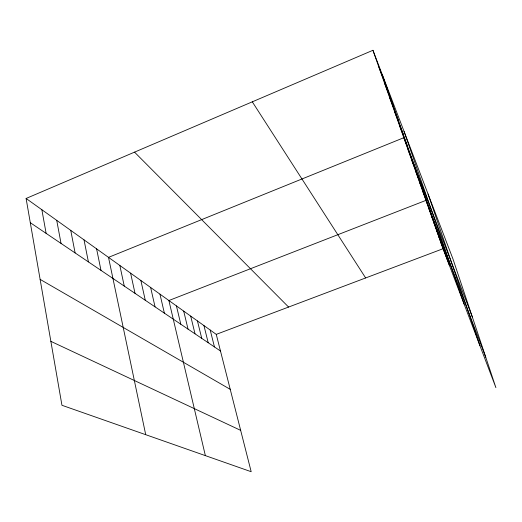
<?xml version="1.0" encoding="UTF-8"?>
<svg xmlns="http://www.w3.org/2000/svg" width="522" height="522" viewBox="0 0 522 522"><rect width="100%" height="100%" fill="white"/><g stroke="black" fill="none" stroke-linecap="round" stroke-linejoin="round"><path stroke-width="0.78" d="M26.1 198.464L216.252 334.374L251.18 471.712L61.948 405.281L26.1 198.464L372.936 50.288L452.907 258.808L495.9 387.644L443.047 248.726L372.936 50.288M216.252 334.374L443.047 248.726M50.869 341.349L240.662 430.356M40.129 279.381L230.235 389.347M30.302 222.698L220.486 351.012M134.539 152.137L288.588 307.06M252.302 101.823L365.654 277.952M378.907 67.181L387.976 90.861M384.505 83.031L393.366 106.175M389.764 97.927L398.43 120.556M394.723 111.962L403.193 134.089M399.402 125.195L407.682 146.852M472.306 316.932L403.819 137.71L108.511 257.366L145.71 434.682M408.008 149.546L415.93 170.296M411.969 160.769L419.727 181.095M415.734 171.425L423.335 191.339M419.31 181.552L426.761 201.074M422.716 191.189L430.017 210.327M485.76 357.257L425.959 200.37L168.887 300.522L205.361 455.628M428.699 208.121L435.733 226.581M431.329 215.566L438.245 233.725M433.86 222.718L440.659 240.583M436.288 229.595L442.982 247.174M438.624 236.212L445.214 253.516M440.875 242.586L447.361 259.623M382.234 74.529L449.429 265.502M404.054 131.433L464.156 304.215M428.033 193.949L479.946 345.708M210.203 330.048L214.457 346.941M203.932 325.565L208.213 342.732M197.433 320.926L201.74 338.36M190.693 316.104L195.019 333.832M183.698 311.105L188.044 329.128M176.436 305.918L180.801 324.234M159.967 294.147L164.371 313.148M150.636 287.478L155.054 306.864M140.862 280.49L145.286 300.274M130.604 273.156L135.035 293.357M119.832 265.457L124.262 286.089M96.59 248.844L101 270.396M84.016 239.859L88.407 261.9M70.751 230.378L75.109 252.929M56.722 220.349L61.041 243.435M41.864 209.727L46.132 233.373"/></g></svg>
